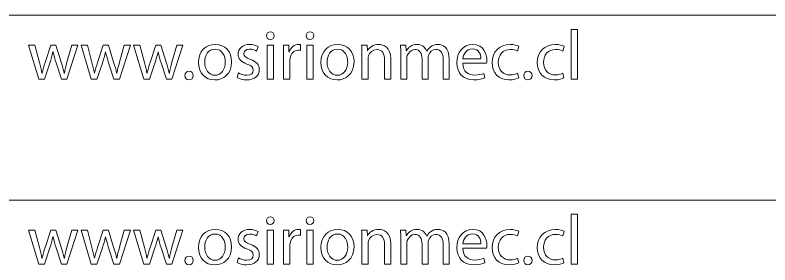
# Model space of a CAD drawing. Header units: inches. Extents: x 4400 to 4800, y 4100 to 4300.
# Drawn here: x 4533.4 to 4587.2, y 4228.3 to 4246.1 of the extents above; entities that cross this region are included whole.
import ezdxf

# ---------------------------------------------------------------- set-up
doc = ezdxf.new("R2010")
doc.units = ezdxf.units.IN
doc.header["$MEASUREMENT"] = 0
doc.layers.add('Capa 1', color=7, linetype='Continuous')

# ---------------------------------------------------------------- blocks, each defined once
blk = doc.blocks.new('block 21')
at = {"layer": 'Capa 1', "color": 1, "lineweight": 9, "true_color": 0xff0000}
for points in [[(4573.054, 4245.095), (4573.494, 4245.095), (4573.494, 4241.545), (4573.054, 4241.545), (4573.054, 4245.095)], [(4551.399, 4241.545), (4551.399, 4243.965), (4551.839, 4243.965), (4551.839, 4241.545), (4551.399, 4241.545)], [(4554.224, 4241.545), (4554.224, 4243.965), (4554.664, 4243.965), (4554.664, 4241.545), (4554.224, 4241.545)]]:
    blk.add_lwpolyline(points, dxfattribs=at)
for points, knots in [([(4551.889, 4244.645), (4551.894, 4244.495), (4551.784, 4244.375), (4551.609, 4244.375), (4551.454, 4244.375), (4551.344, 4244.495), (4551.344, 4244.645), (4551.344, 4244.8), (4551.459, 4244.92), (4551.619, 4244.92), (4551.784, 4244.92), (4551.889, 4244.8), (4551.889, 4244.645)], [0, 0, 0, 0, 1, 1, 1, 2, 2, 2, 3, 3, 3, 4, 4, 4, 4]), ([(4554.714, 4244.645), (4554.719, 4244.495), (4554.609, 4244.375), (4554.434, 4244.375), (4554.279, 4244.375), (4554.169, 4244.495), (4554.169, 4244.645), (4554.169, 4244.8), (4554.284, 4244.92), (4554.444, 4244.92), (4554.609, 4244.92), (4554.714, 4244.8), (4554.714, 4244.645)], [0, 0, 0, 0, 1, 1, 1, 2, 2, 2, 3, 3, 3, 4, 4, 4, 4]), ([(4534.849, 4243.965), (4534.849, 4243.965), (4535.17, 4242.735), (4535.17, 4242.735), (4535.239, 4242.465), (4535.305, 4242.215), (4535.349, 4241.965), (4535.349, 4241.965), (4535.365, 4241.965), (4535.365, 4241.965), (4535.419, 4242.21), (4535.5, 4242.47), (4535.579, 4242.73), (4535.579, 4242.73), (4535.975, 4243.965), (4535.975, 4243.965), (4535.975, 4243.965), (4536.345, 4243.965), (4536.345, 4243.965), (4536.345, 4243.965), (4536.72, 4242.755), (4536.72, 4242.755), (4536.81, 4242.465), (4536.88, 4242.21), (4536.935, 4241.965), (4536.935, 4241.965), (4536.95, 4241.965), (4536.95, 4241.965), (4536.99, 4242.21), (4537.055, 4242.465), (4537.135, 4242.75), (4537.135, 4242.75), (4537.48, 4243.965), (4537.48, 4243.965), (4537.48, 4243.965), (4537.915, 4243.965), (4537.915, 4243.965), (4537.915, 4243.965), (4537.135, 4241.545), (4537.135, 4241.545), (4537.135, 4241.545), (4536.735, 4241.545), (4536.735, 4241.545), (4536.735, 4241.545), (4536.365, 4242.7), (4536.365, 4242.7), (4536.28, 4242.97), (4536.21, 4243.21), (4536.15, 4243.495), (4536.15, 4243.495), (4536.14, 4243.495), (4536.14, 4243.495), (4536.08, 4243.205), (4536.005, 4242.955), (4535.92, 4242.695), (4535.92, 4242.695), (4535.53, 4241.545), (4535.53, 4241.545), (4535.53, 4241.545), (4535.13, 4241.545), (4535.13, 4241.545), (4535.13, 4241.545), (4534.399, 4243.965), (4534.399, 4243.965), (4534.399, 4243.965), (4534.849, 4243.965), (4534.849, 4243.965)], [0, 0, 0, 0, 1, 1, 1, 2, 2, 2, 3, 3, 3, 4, 4, 4, 5, 5, 5, 6, 6, 6, 7, 7, 7, 8, 8, 8, 9, 9, 9, 10, 10, 10, 11, 11, 11, 12, 12, 12, 13, 13, 13, 14, 14, 14, 15, 15, 15, 16, 16, 16, 17, 17, 17, 18, 18, 18, 19, 19, 19, 20, 20, 20, 21, 21, 21, 22, 22, 22, 22]), ([(4538.589, 4243.965), (4538.589, 4243.965), (4538.91, 4242.735), (4538.91, 4242.735), (4538.979, 4242.465), (4539.045, 4242.215), (4539.089, 4241.965), (4539.089, 4241.965), (4539.105, 4241.965), (4539.105, 4241.965), (4539.159, 4242.21), (4539.24, 4242.47), (4539.319, 4242.73), (4539.319, 4242.73), (4539.715, 4243.965), (4539.715, 4243.965), (4539.715, 4243.965), (4540.085, 4243.965), (4540.085, 4243.965), (4540.085, 4243.965), (4540.46, 4242.755), (4540.46, 4242.755), (4540.55, 4242.465), (4540.62, 4242.21), (4540.675, 4241.965), (4540.675, 4241.965), (4540.69, 4241.965), (4540.69, 4241.965), (4540.73, 4242.21), (4540.795, 4242.465), (4540.875, 4242.75), (4540.875, 4242.75), (4541.22, 4243.965), (4541.22, 4243.965), (4541.22, 4243.965), (4541.655, 4243.965), (4541.655, 4243.965), (4541.655, 4243.965), (4540.875, 4241.545), (4540.875, 4241.545), (4540.875, 4241.545), (4540.475, 4241.545), (4540.475, 4241.545), (4540.475, 4241.545), (4540.105, 4242.7), (4540.105, 4242.7), (4540.02, 4242.97), (4539.95, 4243.21), (4539.89, 4243.495), (4539.89, 4243.495), (4539.88, 4243.495), (4539.88, 4243.495), (4539.82, 4243.205), (4539.745, 4242.955), (4539.66, 4242.695), (4539.66, 4242.695), (4539.27, 4241.545), (4539.27, 4241.545), (4539.27, 4241.545), (4538.87, 4241.545), (4538.87, 4241.545), (4538.87, 4241.545), (4538.139, 4243.965), (4538.139, 4243.965), (4538.139, 4243.965), (4538.589, 4243.965), (4538.589, 4243.965)], [0, 0, 0, 0, 1, 1, 1, 2, 2, 2, 3, 3, 3, 4, 4, 4, 5, 5, 5, 6, 6, 6, 7, 7, 7, 8, 8, 8, 9, 9, 9, 10, 10, 10, 11, 11, 11, 12, 12, 12, 13, 13, 13, 14, 14, 14, 15, 15, 15, 16, 16, 16, 17, 17, 17, 18, 18, 18, 19, 19, 19, 20, 20, 20, 21, 21, 21, 22, 22, 22, 22]), ([(4542.329, 4243.965), (4542.329, 4243.965), (4542.65, 4242.735), (4542.65, 4242.735), (4542.719, 4242.465), (4542.785, 4242.215), (4542.829, 4241.965), (4542.829, 4241.965), (4542.845, 4241.965), (4542.845, 4241.965), (4542.899, 4242.21), (4542.98, 4242.47), (4543.059, 4242.73), (4543.059, 4242.73), (4543.455, 4243.965), (4543.455, 4243.965), (4543.455, 4243.965), (4543.825, 4243.965), (4543.825, 4243.965), (4543.825, 4243.965), (4544.2, 4242.755), (4544.2, 4242.755), (4544.29, 4242.465), (4544.36, 4242.21), (4544.415, 4241.965), (4544.415, 4241.965), (4544.43, 4241.965), (4544.43, 4241.965), (4544.47, 4242.21), (4544.535, 4242.465), (4544.615, 4242.75), (4544.615, 4242.75), (4544.96, 4243.965), (4544.96, 4243.965), (4544.96, 4243.965), (4545.395, 4243.965), (4545.395, 4243.965), (4545.395, 4243.965), (4544.615, 4241.545), (4544.615, 4241.545), (4544.615, 4241.545), (4544.215, 4241.545), (4544.215, 4241.545), (4544.215, 4241.545), (4543.845, 4242.7), (4543.845, 4242.7), (4543.76, 4242.97), (4543.69, 4243.21), (4543.63, 4243.495), (4543.63, 4243.495), (4543.62, 4243.495), (4543.62, 4243.495), (4543.56, 4243.205), (4543.485, 4242.955), (4543.4, 4242.695), (4543.4, 4242.695), (4543.01, 4241.545), (4543.01, 4241.545), (4543.01, 4241.545), (4542.61, 4241.545), (4542.61, 4241.545), (4542.61, 4241.545), (4541.879, 4243.965), (4541.879, 4243.965), (4541.879, 4243.965), (4542.329, 4243.965), (4542.329, 4243.965)], [0, 0, 0, 0, 1, 1, 1, 2, 2, 2, 3, 3, 3, 4, 4, 4, 5, 5, 5, 6, 6, 6, 7, 7, 7, 8, 8, 8, 9, 9, 9, 10, 10, 10, 11, 11, 11, 12, 12, 12, 13, 13, 13, 14, 14, 14, 15, 15, 15, 16, 16, 16, 17, 17, 17, 18, 18, 18, 19, 19, 19, 20, 20, 20, 21, 21, 21, 22, 22, 22, 22]), ([(4548.864, 4242.775), (4548.864, 4241.88), (4548.245, 4241.49), (4547.659, 4241.49), (4547.004, 4241.49), (4546.499, 4241.97), (4546.499, 4242.735), (4546.499, 4243.545), (4547.029, 4244.02), (4547.699, 4244.02), (4548.395, 4244.02), (4548.864, 4243.515), (4548.864, 4242.775)], [0, 0, 0, 0, 1, 1, 1, 2, 2, 2, 3, 3, 3, 4, 4, 4, 4]), ([(4549.359, 4241.995), (4549.489, 4241.91), (4549.719, 4241.82), (4549.939, 4241.82), (4550.259, 4241.82), (4550.409, 4241.98), (4550.409, 4242.18), (4550.409, 4242.39), (4550.284, 4242.505), (4549.959, 4242.625), (4549.524, 4242.78), (4549.319, 4243.02), (4549.319, 4243.31), (4549.319, 4243.7), (4549.634, 4244.02), (4550.154, 4244.02), (4550.399, 4244.02), (4550.614, 4243.95), (4550.749, 4243.87), (4550.749, 4243.87), (4550.639, 4243.55), (4550.639, 4243.55), (4550.544, 4243.61), (4550.369, 4243.69), (4550.144, 4243.69), (4549.884, 4243.69), (4549.739, 4243.54), (4549.739, 4243.36), (4549.739, 4243.16), (4549.884, 4243.07), (4550.199, 4242.95), (4550.619, 4242.79), (4550.834, 4242.58), (4550.834, 4242.22), (4550.834, 4241.795), (4550.504, 4241.495), (4549.929, 4241.495), (4549.664, 4241.495), (4549.419, 4241.56), (4549.249, 4241.66), (4549.249, 4241.66), (4549.359, 4241.995), (4549.359, 4241.995)], [0, 0, 0, 0, 1, 1, 1, 2, 2, 2, 3, 3, 3, 4, 4, 4, 5, 5, 5, 6, 6, 6, 7, 7, 7, 8, 8, 8, 9, 9, 9, 10, 10, 10, 11, 11, 11, 12, 12, 12, 13, 13, 13, 14, 14, 14, 14]), ([(4552.569, 4243.21), (4552.569, 4243.495), (4552.564, 4243.74), (4552.549, 4243.965), (4552.549, 4243.965), (4552.934, 4243.965), (4552.934, 4243.965), (4552.934, 4243.965), (4552.949, 4243.49), (4552.949, 4243.49), (4552.949, 4243.49), (4552.969, 4243.49), (4552.969, 4243.49), (4553.079, 4243.815), (4553.344, 4244.02), (4553.639, 4244.02), (4553.689, 4244.02), (4553.724, 4244.015), (4553.764, 4244.005), (4553.764, 4244.005), (4553.764, 4243.59), (4553.764, 4243.59), (4553.719, 4243.6), (4553.675, 4243.605), (4553.614, 4243.605), (4553.304, 4243.605), (4553.084, 4243.37), (4553.024, 4243.04), (4553.014, 4242.98), (4553.004, 4242.91), (4553.004, 4242.835), (4553.004, 4242.835), (4553.004, 4241.545), (4553.004, 4241.545), (4553.004, 4241.545), (4552.569, 4241.545), (4552.569, 4241.545), (4552.569, 4241.545), (4552.569, 4243.21), (4552.569, 4243.21)], [0, 0, 0, 0, 1, 1, 1, 2, 2, 2, 3, 3, 3, 4, 4, 4, 5, 5, 5, 6, 6, 6, 7, 7, 7, 8, 8, 8, 9, 9, 9, 10, 10, 10, 11, 11, 11, 12, 12, 12, 13, 13, 13, 13]), ([(4557.584, 4242.775), (4557.584, 4241.88), (4556.964, 4241.49), (4556.379, 4241.49), (4555.724, 4241.49), (4555.219, 4241.97), (4555.219, 4242.735), (4555.219, 4243.545), (4555.749, 4244.02), (4556.419, 4244.02), (4557.114, 4244.02), (4557.584, 4243.515), (4557.584, 4242.775)], [0, 0, 0, 0, 1, 1, 1, 2, 2, 2, 3, 3, 3, 4, 4, 4, 4]), ([(4558.139, 4243.31), (4558.139, 4243.56), (4558.134, 4243.765), (4558.119, 4243.965), (4558.119, 4243.965), (4558.509, 4243.965), (4558.509, 4243.965), (4558.509, 4243.965), (4558.534, 4243.565), (4558.534, 4243.565), (4558.534, 4243.565), (4558.544, 4243.565), (4558.544, 4243.565), (4558.664, 4243.795), (4558.944, 4244.02), (4559.344, 4244.02), (4559.679, 4244.02), (4560.199, 4243.82), (4560.199, 4242.99), (4560.199, 4242.99), (4560.199, 4241.545), (4560.199, 4241.545), (4560.199, 4241.545), (4559.759, 4241.545), (4559.759, 4241.545), (4559.759, 4241.545), (4559.759, 4242.94), (4559.759, 4242.94), (4559.759, 4243.33), (4559.614, 4243.655), (4559.199, 4243.655), (4558.909, 4243.655), (4558.684, 4243.45), (4558.609, 4243.205), (4558.589, 4243.15), (4558.579, 4243.075), (4558.579, 4243), (4558.579, 4243), (4558.579, 4241.545), (4558.579, 4241.545), (4558.579, 4241.545), (4558.139, 4241.545), (4558.139, 4241.545), (4558.139, 4241.545), (4558.139, 4243.31), (4558.139, 4243.31)], [0, 0, 0, 0, 1, 1, 1, 2, 2, 2, 3, 3, 3, 4, 4, 4, 5, 5, 5, 6, 6, 6, 7, 7, 7, 8, 8, 8, 9, 9, 9, 10, 10, 10, 11, 11, 11, 12, 12, 12, 13, 13, 13, 14, 14, 14, 15, 15, 15, 15]), ([(4560.914, 4243.31), (4560.914, 4243.56), (4560.909, 4243.765), (4560.894, 4243.965), (4560.894, 4243.965), (4561.279, 4243.965), (4561.279, 4243.965), (4561.279, 4243.965), (4561.299, 4243.575), (4561.299, 4243.575), (4561.299, 4243.575), (4561.314, 4243.575), (4561.314, 4243.575), (4561.449, 4243.805), (4561.674, 4244.02), (4562.074, 4244.02), (4562.404, 4244.02), (4562.654, 4243.82), (4562.759, 4243.535), (4562.759, 4243.535), (4562.769, 4243.535), (4562.769, 4243.535), (4562.844, 4243.67), (4562.939, 4243.775), (4563.039, 4243.85), (4563.184, 4243.96), (4563.344, 4244.02), (4563.574, 4244.02), (4563.894, 4244.02), (4564.369, 4243.81), (4564.369, 4242.97), (4564.369, 4242.97), (4564.369, 4241.545), (4564.369, 4241.545), (4564.369, 4241.545), (4563.94, 4241.545), (4563.94, 4241.545), (4563.94, 4241.545), (4563.94, 4242.915), (4563.94, 4242.915), (4563.94, 4243.38), (4563.769, 4243.66), (4563.414, 4243.66), (4563.164, 4243.66), (4562.969, 4243.475), (4562.894, 4243.26), (4562.874, 4243.2), (4562.859, 4243.12), (4562.859, 4243.04), (4562.859, 4243.04), (4562.859, 4241.545), (4562.859, 4241.545), (4562.859, 4241.545), (4562.429, 4241.545), (4562.429, 4241.545), (4562.429, 4241.545), (4562.429, 4242.995), (4562.429, 4242.995), (4562.429, 4243.38), (4562.259, 4243.66), (4561.924, 4243.66), (4561.649, 4243.66), (4561.449, 4243.44), (4561.379, 4243.22), (4561.354, 4243.155), (4561.344, 4243.08), (4561.344, 4243.005), (4561.344, 4243.005), (4561.344, 4241.545), (4561.344, 4241.545), (4561.344, 4241.545), (4560.914, 4241.545), (4560.914, 4241.545), (4560.914, 4241.545), (4560.914, 4243.31), (4560.914, 4243.31)], [0, 0, 0, 0, 1, 1, 1, 2, 2, 2, 3, 3, 3, 4, 4, 4, 5, 5, 5, 6, 6, 6, 7, 7, 7, 8, 8, 8, 9, 9, 9, 10, 10, 10, 11, 11, 11, 12, 12, 12, 13, 13, 13, 14, 14, 14, 15, 15, 15, 16, 16, 16, 17, 17, 17, 18, 18, 18, 19, 19, 19, 20, 20, 20, 21, 21, 21, 22, 22, 22, 23, 23, 23, 24, 24, 24, 25, 25, 25, 25]), ([(4565.329, 4242.675), (4565.339, 4242.08), (4565.719, 4241.835), (4566.159, 4241.835), (4566.474, 4241.835), (4566.664, 4241.89), (4566.829, 4241.96), (4566.829, 4241.96), (4566.904, 4241.645), (4566.904, 4241.645), (4566.749, 4241.575), (4566.484, 4241.495), (4566.099, 4241.495), (4565.354, 4241.495), (4564.909, 4241.985), (4564.909, 4242.715), (4564.909, 4243.445), (4565.339, 4244.02), (4566.044, 4244.02), (4566.834, 4244.02), (4567.044, 4243.325), (4567.044, 4242.88), (4567.044, 4242.79), (4567.034, 4242.72), (4567.029, 4242.675), (4567.029, 4242.675), (4565.329, 4242.675), (4565.329, 4242.675)], [0, 0, 0, 0, 1, 1, 1, 2, 2, 2, 3, 3, 3, 4, 4, 4, 5, 5, 5, 6, 6, 6, 7, 7, 7, 8, 8, 8, 9, 9, 9, 9]), ([(4569.314, 4241.635), (4569.199, 4241.575), (4568.944, 4241.495), (4568.619, 4241.495), (4567.889, 4241.495), (4567.414, 4241.99), (4567.414, 4242.73), (4567.414, 4243.475), (4567.924, 4244.015), (4568.714, 4244.015), (4568.974, 4244.015), (4569.204, 4243.95), (4569.324, 4243.89), (4569.324, 4243.89), (4569.224, 4243.55), (4569.224, 4243.55), (4569.119, 4243.61), (4568.954, 4243.665), (4568.714, 4243.665), (4568.159, 4243.665), (4567.859, 4243.255), (4567.859, 4242.75), (4567.859, 4242.19), (4568.219, 4241.845), (4568.699, 4241.845), (4568.949, 4241.845), (4569.114, 4241.91), (4569.239, 4241.965), (4569.239, 4241.965), (4569.314, 4241.635), (4569.314, 4241.635)], [0, 0, 0, 0, 1, 1, 1, 2, 2, 2, 3, 3, 3, 4, 4, 4, 5, 5, 5, 6, 6, 6, 7, 7, 7, 8, 8, 8, 9, 9, 9, 10, 10, 10, 10]), ([(4572.539, 4241.635), (4572.424, 4241.575), (4572.169, 4241.495), (4571.844, 4241.495), (4571.114, 4241.495), (4570.639, 4241.99), (4570.639, 4242.73), (4570.639, 4243.475), (4571.149, 4244.015), (4571.939, 4244.015), (4572.199, 4244.015), (4572.429, 4243.95), (4572.549, 4243.89), (4572.549, 4243.89), (4572.449, 4243.55), (4572.449, 4243.55), (4572.344, 4243.61), (4572.179, 4243.665), (4571.939, 4243.665), (4571.384, 4243.665), (4571.084, 4243.255), (4571.084, 4242.75), (4571.084, 4242.19), (4571.444, 4241.845), (4571.924, 4241.845), (4572.174, 4241.845), (4572.339, 4241.91), (4572.464, 4241.965), (4572.464, 4241.965), (4572.539, 4241.635), (4572.539, 4241.635)], [0, 0, 0, 0, 1, 1, 1, 2, 2, 2, 3, 3, 3, 4, 4, 4, 5, 5, 5, 6, 6, 6, 7, 7, 7, 8, 8, 8, 9, 9, 9, 10, 10, 10, 10]), ([(4546.944, 4242.75), (4546.944, 4242.22), (4547.249, 4241.82), (4547.679, 4241.82), (4548.1, 4241.82), (4548.415, 4242.215), (4548.415, 4242.76), (4548.415, 4243.17), (4548.21, 4243.69), (4547.689, 4243.69), (4547.169, 4243.69), (4546.944, 4243.21), (4546.944, 4242.75)], [0, 0, 0, 0, 1, 1, 1, 2, 2, 2, 3, 3, 3, 4, 4, 4, 4]), ([(4555.664, 4242.75), (4555.664, 4242.22), (4555.969, 4241.82), (4556.399, 4241.82), (4556.819, 4241.82), (4557.134, 4242.215), (4557.134, 4242.76), (4557.134, 4243.17), (4556.929, 4243.69), (4556.409, 4243.69), (4555.889, 4243.69), (4555.664, 4243.21), (4555.664, 4242.75)], [0, 0, 0, 0, 1, 1, 1, 2, 2, 2, 3, 3, 3, 4, 4, 4, 4]), ([(4566.619, 4242.99), (4566.624, 4243.27), (4566.504, 4243.705), (4566.009, 4243.705), (4565.564, 4243.705), (4565.369, 4243.295), (4565.334, 4242.99), (4565.334, 4242.99), (4566.619, 4242.99), (4566.619, 4242.99)], [0, 0, 0, 0, 1, 1, 1, 2, 2, 2, 3, 3, 3, 3]), ([(4545.534, 4241.805), (4545.534, 4241.99), (4545.659, 4242.12), (4545.834, 4242.12), (4546.01, 4242.12), (4546.129, 4241.99), (4546.129, 4241.805), (4546.129, 4241.625), (4546.014, 4241.49), (4545.829, 4241.49), (4545.654, 4241.49), (4545.534, 4241.625), (4545.534, 4241.805)], [0, 0, 0, 0, 1, 1, 1, 2, 2, 2, 3, 3, 3, 4, 4, 4, 4]), ([(4569.674, 4241.805), (4569.674, 4241.99), (4569.799, 4242.12), (4569.974, 4242.12), (4570.149, 4242.12), (4570.269, 4241.99), (4570.269, 4241.805), (4570.269, 4241.625), (4570.154, 4241.49), (4569.969, 4241.49), (4569.794, 4241.49), (4569.674, 4241.625), (4569.674, 4241.805)], [0, 0, 0, 0, 1, 1, 1, 2, 2, 2, 3, 3, 3, 4, 4, 4, 4])]:
    blk.add_open_spline(points, degree=3, knots=knots, dxfattribs=at)
blk = doc.blocks.new('block 22')
at = {"layer": 'Capa 1', "color": 1, "lineweight": 9, "true_color": 0xff0000}
for points in [[(4573.054, 4231.921), (4573.494, 4231.921), (4573.494, 4228.37), (4573.054, 4228.37), (4573.054, 4231.921)], [(4551.399, 4228.37), (4551.399, 4230.791), (4551.839, 4230.791), (4551.839, 4228.37), (4551.399, 4228.37)], [(4554.224, 4228.37), (4554.224, 4230.791), (4554.664, 4230.791), (4554.664, 4228.37), (4554.224, 4228.37)]]:
    blk.add_lwpolyline(points, dxfattribs=at)
for points, knots in [([(4551.889, 4231.471), (4551.894, 4231.321), (4551.784, 4231.201), (4551.609, 4231.201), (4551.454, 4231.201), (4551.344, 4231.321), (4551.344, 4231.471), (4551.344, 4231.626), (4551.459, 4231.746), (4551.619, 4231.746), (4551.784, 4231.746), (4551.889, 4231.626), (4551.889, 4231.471)], [0, 0, 0, 0, 1, 1, 1, 2, 2, 2, 3, 3, 3, 4, 4, 4, 4]), ([(4554.714, 4231.471), (4554.719, 4231.321), (4554.609, 4231.201), (4554.434, 4231.201), (4554.279, 4231.201), (4554.169, 4231.321), (4554.169, 4231.471), (4554.169, 4231.626), (4554.284, 4231.746), (4554.444, 4231.746), (4554.609, 4231.746), (4554.714, 4231.626), (4554.714, 4231.471)], [0, 0, 0, 0, 1, 1, 1, 2, 2, 2, 3, 3, 3, 4, 4, 4, 4]), ([(4548.864, 4229.601), (4548.864, 4228.706), (4548.245, 4228.315), (4547.659, 4228.315), (4547.004, 4228.315), (4546.499, 4228.795), (4546.499, 4229.561), (4546.499, 4230.371), (4547.029, 4230.846), (4547.699, 4230.846), (4548.395, 4230.846), (4548.864, 4230.341), (4548.864, 4229.601)], [0, 0, 0, 0, 1, 1, 1, 2, 2, 2, 3, 3, 3, 4, 4, 4, 4]), ([(4549.359, 4228.82), (4549.489, 4228.736), (4549.719, 4228.645), (4549.939, 4228.645), (4550.259, 4228.645), (4550.409, 4228.805), (4550.409, 4229.005), (4550.409, 4229.215), (4550.284, 4229.33), (4549.959, 4229.45), (4549.524, 4229.605), (4549.319, 4229.846), (4549.319, 4230.136), (4549.319, 4230.526), (4549.634, 4230.846), (4550.154, 4230.846), (4550.399, 4230.846), (4550.614, 4230.776), (4550.749, 4230.696), (4550.749, 4230.696), (4550.639, 4230.376), (4550.639, 4230.376), (4550.544, 4230.436), (4550.369, 4230.516), (4550.144, 4230.516), (4549.884, 4230.516), (4549.739, 4230.366), (4549.739, 4230.186), (4549.739, 4229.986), (4549.884, 4229.895), (4550.199, 4229.776), (4550.619, 4229.615), (4550.834, 4229.406), (4550.834, 4229.046), (4550.834, 4228.62), (4550.504, 4228.32), (4549.929, 4228.32), (4549.664, 4228.32), (4549.419, 4228.385), (4549.249, 4228.485), (4549.249, 4228.485), (4549.359, 4228.82), (4549.359, 4228.82)], [0, 0, 0, 0, 1, 1, 1, 2, 2, 2, 3, 3, 3, 4, 4, 4, 5, 5, 5, 6, 6, 6, 7, 7, 7, 8, 8, 8, 9, 9, 9, 10, 10, 10, 11, 11, 11, 12, 12, 12, 13, 13, 13, 14, 14, 14, 14]), ([(4552.569, 4230.036), (4552.569, 4230.321), (4552.564, 4230.566), (4552.549, 4230.791), (4552.549, 4230.791), (4552.934, 4230.791), (4552.934, 4230.791), (4552.934, 4230.791), (4552.949, 4230.316), (4552.949, 4230.316), (4552.949, 4230.316), (4552.969, 4230.316), (4552.969, 4230.316), (4553.079, 4230.641), (4553.344, 4230.846), (4553.639, 4230.846), (4553.689, 4230.846), (4553.724, 4230.841), (4553.764, 4230.831), (4553.764, 4230.831), (4553.764, 4230.416), (4553.764, 4230.416), (4553.719, 4230.426), (4553.675, 4230.43), (4553.614, 4230.43), (4553.304, 4230.43), (4553.084, 4230.196), (4553.024, 4229.865), (4553.014, 4229.806), (4553.004, 4229.736), (4553.004, 4229.661), (4553.004, 4229.661), (4553.004, 4228.37), (4553.004, 4228.37), (4553.004, 4228.37), (4552.569, 4228.37), (4552.569, 4228.37), (4552.569, 4228.37), (4552.569, 4230.036), (4552.569, 4230.036)], [0, 0, 0, 0, 1, 1, 1, 2, 2, 2, 3, 3, 3, 4, 4, 4, 5, 5, 5, 6, 6, 6, 7, 7, 7, 8, 8, 8, 9, 9, 9, 10, 10, 10, 11, 11, 11, 12, 12, 12, 13, 13, 13, 13]), ([(4557.584, 4229.601), (4557.584, 4228.706), (4556.964, 4228.315), (4556.379, 4228.315), (4555.724, 4228.315), (4555.219, 4228.795), (4555.219, 4229.561), (4555.219, 4230.371), (4555.749, 4230.846), (4556.419, 4230.846), (4557.114, 4230.846), (4557.584, 4230.341), (4557.584, 4229.601)], [0, 0, 0, 0, 1, 1, 1, 2, 2, 2, 3, 3, 3, 4, 4, 4, 4]), ([(4558.139, 4230.136), (4558.139, 4230.386), (4558.134, 4230.591), (4558.119, 4230.791), (4558.119, 4230.791), (4558.509, 4230.791), (4558.509, 4230.791), (4558.509, 4230.791), (4558.534, 4230.391), (4558.534, 4230.391), (4558.534, 4230.391), (4558.544, 4230.391), (4558.544, 4230.391), (4558.664, 4230.621), (4558.944, 4230.846), (4559.344, 4230.846), (4559.679, 4230.846), (4560.199, 4230.646), (4560.199, 4229.816), (4560.199, 4229.816), (4560.199, 4228.37), (4560.199, 4228.37), (4560.199, 4228.37), (4559.759, 4228.37), (4559.759, 4228.37), (4559.759, 4228.37), (4559.759, 4229.766), (4559.759, 4229.766), (4559.759, 4230.156), (4559.614, 4230.481), (4559.199, 4230.481), (4558.909, 4230.481), (4558.684, 4230.275), (4558.609, 4230.031), (4558.589, 4229.976), (4558.579, 4229.901), (4558.579, 4229.826), (4558.579, 4229.826), (4558.579, 4228.37), (4558.579, 4228.37), (4558.579, 4228.37), (4558.139, 4228.37), (4558.139, 4228.37), (4558.139, 4228.37), (4558.139, 4230.136), (4558.139, 4230.136)], [0, 0, 0, 0, 1, 1, 1, 2, 2, 2, 3, 3, 3, 4, 4, 4, 5, 5, 5, 6, 6, 6, 7, 7, 7, 8, 8, 8, 9, 9, 9, 10, 10, 10, 11, 11, 11, 12, 12, 12, 13, 13, 13, 14, 14, 14, 15, 15, 15, 15]), ([(4560.914, 4230.136), (4560.914, 4230.386), (4560.909, 4230.591), (4560.894, 4230.791), (4560.894, 4230.791), (4561.279, 4230.791), (4561.279, 4230.791), (4561.279, 4230.791), (4561.299, 4230.401), (4561.299, 4230.401), (4561.299, 4230.401), (4561.314, 4230.401), (4561.314, 4230.401), (4561.449, 4230.631), (4561.674, 4230.846), (4562.074, 4230.846), (4562.404, 4230.846), (4562.654, 4230.646), (4562.759, 4230.361), (4562.759, 4230.361), (4562.769, 4230.361), (4562.769, 4230.361), (4562.844, 4230.496), (4562.939, 4230.601), (4563.039, 4230.676), (4563.184, 4230.786), (4563.344, 4230.846), (4563.574, 4230.846), (4563.894, 4230.846), (4564.369, 4230.636), (4564.369, 4229.796), (4564.369, 4229.796), (4564.369, 4228.37), (4564.369, 4228.37), (4564.369, 4228.37), (4563.94, 4228.37), (4563.94, 4228.37), (4563.94, 4228.37), (4563.94, 4229.74), (4563.94, 4229.74), (4563.94, 4230.206), (4563.769, 4230.486), (4563.414, 4230.486), (4563.164, 4230.486), (4562.969, 4230.301), (4562.894, 4230.086), (4562.874, 4230.026), (4562.859, 4229.945), (4562.859, 4229.865), (4562.859, 4229.865), (4562.859, 4228.37), (4562.859, 4228.37), (4562.859, 4228.37), (4562.429, 4228.37), (4562.429, 4228.37), (4562.429, 4228.37), (4562.429, 4229.821), (4562.429, 4229.821), (4562.429, 4230.206), (4562.259, 4230.486), (4561.924, 4230.486), (4561.649, 4230.486), (4561.449, 4230.265), (4561.379, 4230.046), (4561.354, 4229.981), (4561.344, 4229.905), (4561.344, 4229.831), (4561.344, 4229.831), (4561.344, 4228.37), (4561.344, 4228.37), (4561.344, 4228.37), (4560.914, 4228.37), (4560.914, 4228.37), (4560.914, 4228.37), (4560.914, 4230.136), (4560.914, 4230.136)], [0, 0, 0, 0, 1, 1, 1, 2, 2, 2, 3, 3, 3, 4, 4, 4, 5, 5, 5, 6, 6, 6, 7, 7, 7, 8, 8, 8, 9, 9, 9, 10, 10, 10, 11, 11, 11, 12, 12, 12, 13, 13, 13, 14, 14, 14, 15, 15, 15, 16, 16, 16, 17, 17, 17, 18, 18, 18, 19, 19, 19, 20, 20, 20, 21, 21, 21, 22, 22, 22, 23, 23, 23, 24, 24, 24, 25, 25, 25, 25]), ([(4565.329, 4229.501), (4565.339, 4228.905), (4565.719, 4228.66), (4566.159, 4228.66), (4566.474, 4228.66), (4566.664, 4228.716), (4566.829, 4228.785), (4566.829, 4228.785), (4566.904, 4228.47), (4566.904, 4228.47), (4566.749, 4228.4), (4566.484, 4228.32), (4566.099, 4228.32), (4565.354, 4228.32), (4564.909, 4228.81), (4564.909, 4229.541), (4564.909, 4230.271), (4565.339, 4230.846), (4566.044, 4230.846), (4566.834, 4230.846), (4567.044, 4230.151), (4567.044, 4229.706), (4567.044, 4229.615), (4567.034, 4229.545), (4567.029, 4229.501), (4567.029, 4229.501), (4565.329, 4229.501), (4565.329, 4229.501)], [0, 0, 0, 0, 1, 1, 1, 2, 2, 2, 3, 3, 3, 4, 4, 4, 5, 5, 5, 6, 6, 6, 7, 7, 7, 8, 8, 8, 9, 9, 9, 9]), ([(4569.314, 4228.46), (4569.199, 4228.4), (4568.944, 4228.32), (4568.619, 4228.32), (4567.889, 4228.32), (4567.414, 4228.815), (4567.414, 4229.555), (4567.414, 4230.301), (4567.924, 4230.841), (4568.714, 4230.841), (4568.974, 4230.841), (4569.204, 4230.776), (4569.324, 4230.716), (4569.324, 4230.716), (4569.224, 4230.376), (4569.224, 4230.376), (4569.119, 4230.436), (4568.954, 4230.491), (4568.714, 4230.491), (4568.159, 4230.491), (4567.859, 4230.08), (4567.859, 4229.575), (4567.859, 4229.016), (4568.219, 4228.67), (4568.699, 4228.67), (4568.949, 4228.67), (4569.114, 4228.736), (4569.239, 4228.79), (4569.239, 4228.79), (4569.314, 4228.46), (4569.314, 4228.46)], [0, 0, 0, 0, 1, 1, 1, 2, 2, 2, 3, 3, 3, 4, 4, 4, 5, 5, 5, 6, 6, 6, 7, 7, 7, 8, 8, 8, 9, 9, 9, 10, 10, 10, 10]), ([(4572.539, 4228.46), (4572.424, 4228.4), (4572.169, 4228.32), (4571.844, 4228.32), (4571.114, 4228.32), (4570.639, 4228.815), (4570.639, 4229.555), (4570.639, 4230.301), (4571.149, 4230.841), (4571.939, 4230.841), (4572.199, 4230.841), (4572.429, 4230.776), (4572.549, 4230.716), (4572.549, 4230.716), (4572.449, 4230.376), (4572.449, 4230.376), (4572.344, 4230.436), (4572.179, 4230.491), (4571.939, 4230.491), (4571.384, 4230.491), (4571.084, 4230.08), (4571.084, 4229.575), (4571.084, 4229.016), (4571.444, 4228.67), (4571.924, 4228.67), (4572.174, 4228.67), (4572.339, 4228.736), (4572.464, 4228.79), (4572.464, 4228.79), (4572.539, 4228.46), (4572.539, 4228.46)], [0, 0, 0, 0, 1, 1, 1, 2, 2, 2, 3, 3, 3, 4, 4, 4, 5, 5, 5, 6, 6, 6, 7, 7, 7, 8, 8, 8, 9, 9, 9, 10, 10, 10, 10]), ([(4534.849, 4230.791), (4534.849, 4230.791), (4535.17, 4229.561), (4535.17, 4229.561), (4535.239, 4229.291), (4535.305, 4229.04), (4535.349, 4228.79), (4535.349, 4228.79), (4535.365, 4228.79), (4535.365, 4228.79), (4535.419, 4229.036), (4535.5, 4229.295), (4535.579, 4229.555), (4535.579, 4229.555), (4535.975, 4230.791), (4535.975, 4230.791), (4535.975, 4230.791), (4536.345, 4230.791), (4536.345, 4230.791), (4536.345, 4230.791), (4536.72, 4229.581), (4536.72, 4229.581), (4536.81, 4229.291), (4536.88, 4229.036), (4536.935, 4228.79), (4536.935, 4228.79), (4536.95, 4228.79), (4536.95, 4228.79), (4536.99, 4229.036), (4537.055, 4229.291), (4537.135, 4229.575), (4537.135, 4229.575), (4537.48, 4230.791), (4537.48, 4230.791), (4537.48, 4230.791), (4537.915, 4230.791), (4537.915, 4230.791), (4537.915, 4230.791), (4537.135, 4228.37), (4537.135, 4228.37), (4537.135, 4228.37), (4536.735, 4228.37), (4536.735, 4228.37), (4536.735, 4228.37), (4536.365, 4229.525), (4536.365, 4229.525), (4536.28, 4229.796), (4536.21, 4230.036), (4536.15, 4230.321), (4536.15, 4230.321), (4536.14, 4230.321), (4536.14, 4230.321), (4536.08, 4230.031), (4536.005, 4229.78), (4535.92, 4229.521), (4535.92, 4229.521), (4535.53, 4228.37), (4535.53, 4228.37), (4535.53, 4228.37), (4535.13, 4228.37), (4535.13, 4228.37), (4535.13, 4228.37), (4534.399, 4230.791), (4534.399, 4230.791), (4534.399, 4230.791), (4534.849, 4230.791), (4534.849, 4230.791)], [0, 0, 0, 0, 1, 1, 1, 2, 2, 2, 3, 3, 3, 4, 4, 4, 5, 5, 5, 6, 6, 6, 7, 7, 7, 8, 8, 8, 9, 9, 9, 10, 10, 10, 11, 11, 11, 12, 12, 12, 13, 13, 13, 14, 14, 14, 15, 15, 15, 16, 16, 16, 17, 17, 17, 18, 18, 18, 19, 19, 19, 20, 20, 20, 21, 21, 21, 22, 22, 22, 22]), ([(4538.589, 4230.791), (4538.589, 4230.791), (4538.91, 4229.561), (4538.91, 4229.561), (4538.979, 4229.291), (4539.045, 4229.04), (4539.089, 4228.79), (4539.089, 4228.79), (4539.105, 4228.79), (4539.105, 4228.79), (4539.159, 4229.036), (4539.24, 4229.295), (4539.319, 4229.555), (4539.319, 4229.555), (4539.715, 4230.791), (4539.715, 4230.791), (4539.715, 4230.791), (4540.085, 4230.791), (4540.085, 4230.791), (4540.085, 4230.791), (4540.46, 4229.581), (4540.46, 4229.581), (4540.55, 4229.291), (4540.62, 4229.036), (4540.675, 4228.79), (4540.675, 4228.79), (4540.69, 4228.79), (4540.69, 4228.79), (4540.73, 4229.036), (4540.795, 4229.291), (4540.875, 4229.575), (4540.875, 4229.575), (4541.22, 4230.791), (4541.22, 4230.791), (4541.22, 4230.791), (4541.655, 4230.791), (4541.655, 4230.791), (4541.655, 4230.791), (4540.875, 4228.37), (4540.875, 4228.37), (4540.875, 4228.37), (4540.475, 4228.37), (4540.475, 4228.37), (4540.475, 4228.37), (4540.105, 4229.525), (4540.105, 4229.525), (4540.02, 4229.796), (4539.95, 4230.036), (4539.89, 4230.321), (4539.89, 4230.321), (4539.88, 4230.321), (4539.88, 4230.321), (4539.82, 4230.031), (4539.745, 4229.78), (4539.66, 4229.521), (4539.66, 4229.521), (4539.27, 4228.37), (4539.27, 4228.37), (4539.27, 4228.37), (4538.87, 4228.37), (4538.87, 4228.37), (4538.87, 4228.37), (4538.139, 4230.791), (4538.139, 4230.791), (4538.139, 4230.791), (4538.589, 4230.791), (4538.589, 4230.791)], [0, 0, 0, 0, 1, 1, 1, 2, 2, 2, 3, 3, 3, 4, 4, 4, 5, 5, 5, 6, 6, 6, 7, 7, 7, 8, 8, 8, 9, 9, 9, 10, 10, 10, 11, 11, 11, 12, 12, 12, 13, 13, 13, 14, 14, 14, 15, 15, 15, 16, 16, 16, 17, 17, 17, 18, 18, 18, 19, 19, 19, 20, 20, 20, 21, 21, 21, 22, 22, 22, 22]), ([(4542.329, 4230.791), (4542.329, 4230.791), (4542.65, 4229.561), (4542.65, 4229.561), (4542.719, 4229.291), (4542.785, 4229.04), (4542.829, 4228.79), (4542.829, 4228.79), (4542.845, 4228.79), (4542.845, 4228.79), (4542.899, 4229.036), (4542.98, 4229.295), (4543.059, 4229.555), (4543.059, 4229.555), (4543.455, 4230.791), (4543.455, 4230.791), (4543.455, 4230.791), (4543.825, 4230.791), (4543.825, 4230.791), (4543.825, 4230.791), (4544.2, 4229.581), (4544.2, 4229.581), (4544.29, 4229.291), (4544.36, 4229.036), (4544.415, 4228.79), (4544.415, 4228.79), (4544.43, 4228.79), (4544.43, 4228.79), (4544.47, 4229.036), (4544.535, 4229.291), (4544.615, 4229.575), (4544.615, 4229.575), (4544.96, 4230.791), (4544.96, 4230.791), (4544.96, 4230.791), (4545.395, 4230.791), (4545.395, 4230.791), (4545.395, 4230.791), (4544.615, 4228.37), (4544.615, 4228.37), (4544.615, 4228.37), (4544.215, 4228.37), (4544.215, 4228.37), (4544.215, 4228.37), (4543.845, 4229.525), (4543.845, 4229.525), (4543.76, 4229.796), (4543.69, 4230.036), (4543.63, 4230.321), (4543.63, 4230.321), (4543.62, 4230.321), (4543.62, 4230.321), (4543.56, 4230.031), (4543.485, 4229.78), (4543.4, 4229.521), (4543.4, 4229.521), (4543.01, 4228.37), (4543.01, 4228.37), (4543.01, 4228.37), (4542.61, 4228.37), (4542.61, 4228.37), (4542.61, 4228.37), (4541.879, 4230.791), (4541.879, 4230.791), (4541.879, 4230.791), (4542.329, 4230.791), (4542.329, 4230.791)], [0, 0, 0, 0, 1, 1, 1, 2, 2, 2, 3, 3, 3, 4, 4, 4, 5, 5, 5, 6, 6, 6, 7, 7, 7, 8, 8, 8, 9, 9, 9, 10, 10, 10, 11, 11, 11, 12, 12, 12, 13, 13, 13, 14, 14, 14, 15, 15, 15, 16, 16, 16, 17, 17, 17, 18, 18, 18, 19, 19, 19, 20, 20, 20, 21, 21, 21, 22, 22, 22, 22]), ([(4546.944, 4229.575), (4546.944, 4229.046), (4547.249, 4228.645), (4547.679, 4228.645), (4548.1, 4228.645), (4548.415, 4229.04), (4548.415, 4229.585), (4548.415, 4229.996), (4548.21, 4230.516), (4547.689, 4230.516), (4547.169, 4230.516), (4546.944, 4230.036), (4546.944, 4229.575)], [0, 0, 0, 0, 1, 1, 1, 2, 2, 2, 3, 3, 3, 4, 4, 4, 4]), ([(4555.664, 4229.575), (4555.664, 4229.046), (4555.969, 4228.645), (4556.399, 4228.645), (4556.819, 4228.645), (4557.134, 4229.04), (4557.134, 4229.585), (4557.134, 4229.996), (4556.929, 4230.516), (4556.409, 4230.516), (4555.889, 4230.516), (4555.664, 4230.036), (4555.664, 4229.575)], [0, 0, 0, 0, 1, 1, 1, 2, 2, 2, 3, 3, 3, 4, 4, 4, 4]), ([(4566.619, 4229.816), (4566.624, 4230.096), (4566.504, 4230.531), (4566.009, 4230.531), (4565.564, 4230.531), (4565.369, 4230.12), (4565.334, 4229.816), (4565.334, 4229.816), (4566.619, 4229.816), (4566.619, 4229.816)], [0, 0, 0, 0, 1, 1, 1, 2, 2, 2, 3, 3, 3, 3]), ([(4545.534, 4228.63), (4545.534, 4228.815), (4545.659, 4228.945), (4545.834, 4228.945), (4546.01, 4228.945), (4546.129, 4228.815), (4546.129, 4228.63), (4546.129, 4228.45), (4546.014, 4228.315), (4545.829, 4228.315), (4545.654, 4228.315), (4545.534, 4228.45), (4545.534, 4228.63)], [0, 0, 0, 0, 1, 1, 1, 2, 2, 2, 3, 3, 3, 4, 4, 4, 4]), ([(4569.674, 4228.63), (4569.674, 4228.815), (4569.799, 4228.945), (4569.974, 4228.945), (4570.149, 4228.945), (4570.269, 4228.815), (4570.269, 4228.63), (4570.269, 4228.45), (4570.154, 4228.315), (4569.969, 4228.315), (4569.794, 4228.315), (4569.674, 4228.45), (4569.674, 4228.63)], [0, 0, 0, 0, 1, 1, 1, 2, 2, 2, 3, 3, 3, 4, 4, 4, 4])]:
    blk.add_open_spline(points, degree=3, knots=knots, dxfattribs=at)

msp = doc.modelspace()

# ---------------------------------------------------------------- linework, layer by layer
at = {"layer": 'Capa 1', "color": 7, "lineweight": 9, "true_color": 0xffffff}
msp.add_open_spline([(4553.002, 4246.109), (4553.002, 4246.109), (4510.308, 4246.109), (4510.308, 4246.109), (4507.24, 4246.109), (4504.67, 4243.937), (4504.003, 4241.022), (4504.003, 4241.022), (4504.003, 4241.022), (4504.003, 4241.022), (4504.003, 4241.022), (4513.796, 4241.022), (4513.796, 4241.022), (4513.796, 4241.022), (4513.796, 4241.022), (4513.796, 4241.022), (4513.796, 4241.298), (4514.02, 4241.522), (4514.296, 4241.522), (4514.572, 4241.522), (4514.796, 4241.298), (4514.796, 4241.022), (4514.796, 4240.746), (4514.572, 4240.522), (4514.336, 4240.522), (4514.336, 4240.522), (4514.336, 4238.522), (4514.336, 4238.522), (4514.572, 4238.522), (4514.796, 4238.298), (4514.796, 4238.022), (4514.796, 4237.746), (4514.572, 4237.522), (4514.296, 4237.522), (4514.02, 4237.522), (4513.796, 4237.746), (4513.796, 4238.022), (4513.796, 4238.022), (4504.003, 4238.022), (4504.003, 4238.022), (4504.003, 4238.022), (4504.003, 4238.022), (4504.003, 4238.022), (4504.67, 4235.107), (4507.24, 4232.935), (4510.308, 4232.935), (4510.308, 4232.935), (4553.002, 4232.935), (4553.002, 4232.935), (4553.002, 4232.935), (4595.696, 4232.935), (4595.696, 4232.935), (4598.765, 4232.935), (4601.334, 4235.107), (4602.002, 4238.022), (4602.002, 4238.022), (4602.002, 4238.022), (4602.002, 4238.022), (4602.002, 4238.022), (4592.206, 4238.022), (4592.206, 4238.022), (4592.206, 4237.746), (4591.982, 4237.522), (4591.706, 4237.522), (4591.43, 4237.522), (4591.206, 4237.746), (4591.206, 4238.022), (4591.206, 4238.298), (4591.43, 4238.522), (4591.677, 4238.552), (4591.677, 4238.552), (4591.677, 4240.552), (4591.677, 4240.552), (4591.43, 4240.522), (4591.206, 4240.746), (4591.206, 4241.022), (4591.206, 4241.298), (4591.43, 4241.522), (4591.706, 4241.522), (4591.982, 4241.522), (4592.206, 4241.298), (4592.206, 4241.022), (4592.206, 4241.022), (4592.206, 4241.022), (4592.206, 4241.022), (4592.206, 4241.022), (4602.001, 4241.022), (4602.001, 4241.022), (4602.001, 4241.022), (4602.002, 4241.022), (4602.002, 4241.022), (4601.334, 4243.937), (4598.765, 4246.109), (4595.696, 4246.109), (4595.696, 4246.109), (4553.002, 4246.109), (4553.002, 4246.109)], degree=3, knots=[0, 0, 0, 0, 1, 1, 1, 2, 2, 2, 3, 3, 3, 4, 4, 4, 5, 5, 5, 6, 6, 6, 7, 7, 7, 8, 8, 8, 9, 9, 9, 10, 10, 10, 11, 11, 11, 12, 12, 12, 13, 13, 13, 14, 14, 14, 15, 15, 15, 16, 16, 16, 17, 17, 17, 18, 18, 18, 19, 19, 19, 20, 20, 20, 21, 21, 21, 22, 22, 22, 23, 23, 23, 24, 24, 24, 25, 25, 25, 26, 26, 26, 27, 27, 27, 28, 28, 28, 29, 29, 29, 30, 30, 30, 31, 31, 31, 32, 32, 32, 32], dxfattribs=at)

# ---------------------------------------------------------------- block references
at = {"layer": 'Capa 1'}
for name in ['block 21', 'block 22']:
    msp.add_blockref(name, (0, 0), dxfattribs=at)

doc.saveas('drawing.dxf')
